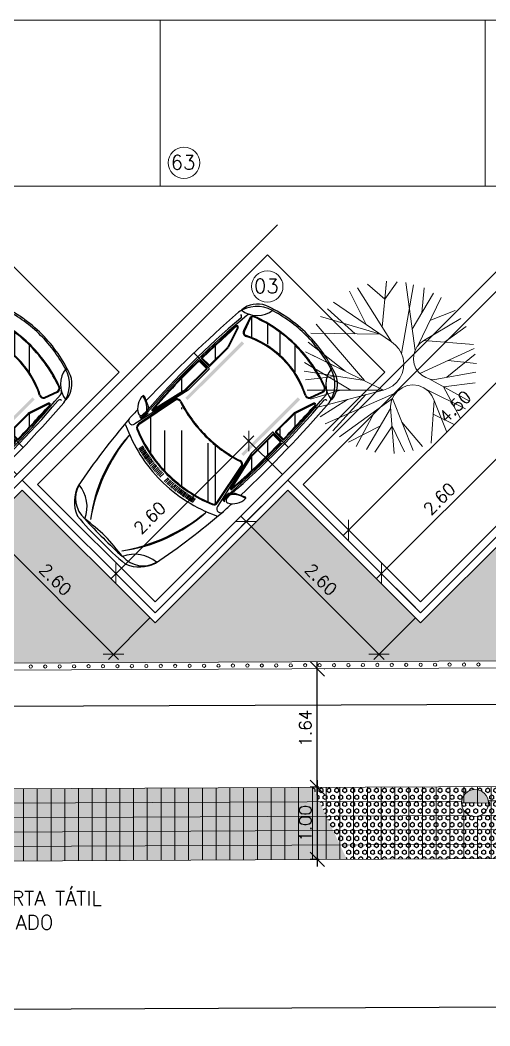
# Model space of a CAD drawing. Header units: millimetres. Extents: x 521 to 1055, y 261 to 520.
# Drawn here: x 557.23 to 563.73, y 447.96 to 461.89 of the extents above; entities that cross this region are included whole.
import ezdxf

# ---------------------------------------------------------------- set-up
doc = ezdxf.new("R2010")
doc.units = ezdxf.units.MM
doc.linetypes.add('CONTINU', pattern=[0])
doc.layers.add('0.1', color=8, linetype='Continuous', lineweight=13)
doc.layers.add('layout', color=1, linetype='Continuous')
doc.styles.add('60x100', font='romans.shx', dxfattribs={"height": 0.2})
doc.styles.add('ROMANS', font='romans')
doc.styles.get("Standard").update_dxf_attribs({"font": 'romans.shx'})
doc.dimstyles.new('Fares Eng - 50', dxfattribs={"dimscale": 2, "dimtxt": 0.085, "dimasz": 0.1, "dimexe": 0.05, "dimexo": 0.05, "dimgap": 0.04, "dimtad": 1, "dimzin": 4, "dimdsep": 46, "dimtxsty": 'ROMANS', "dimblk1": 'OBLIQUE', "dimblk2": 'OBLIQUE', "dimsah": 1, "dimcen": 0.05, "dimdle": 0.05, "dimclrd": 8, "dimclre": 8, "dimclrt": 8, "dimaunit": 1, "dimadec": 0, "dimazin": 0, "dimtfac": 1, "dimtix": 1, "dimtmove": 2, "dimatfit": 0, "dimldrblk": 'OPEN90', "dimfxl": 1, "dimtolj": 1, "dimtzin": 0, "dimarcsym": 0})
pattern_1 = [(90, (143.7004, 358.23872), (-0.1905, 1e-17), [])]
pattern_2 = [(90, (143.7004, 358.23872), (-0.0549926, 3e-18), [0.03175, -0.0635]), (210, (143.7004, 358.23872), (0.0274963, -0.0476249886), [0.03175, -0.0635]), (150, (143.7004, 358.27047), (-0.0274963, -0.0476249886), [0.03175, -0.0635])]

# ---------------------------------------------------------------- blocks, each defined once
blk = doc.blocks.new('_OBLIQUE')
at = {"color": 0, "linetype": 'ByBlock'}
blk.add_line((-0.5, -0.5), (0.5, 0.5), dxfattribs=at)
blk = doc.blocks.new('*D2980')
at = {"layer": '0.1', "color": 8, "linetype": 'CONTINU', "lineweight": -2, "transparency": 16777216}
for p, q in [((565.031, 458.082), (561.708, 454.758)), ((565.886, 457.085), (564.89, 458.082)), ((562.704, 453.903), (561.708, 454.9))]:
    blk.add_line(p, q, dxfattribs=at)
at = {"layer": 'DEFPOINTS', "color": 0, "linetype": 'CONTINU', "lineweight": -2, "transparency": 16777216}
for p in [(565.957, 457.015), (561.778, 454.829), (562.775, 453.833)]:
    blk.add_point(p, dxfattribs=at)
at = {"layer": '0.1', "color": 8, "linetype": 'CONTINU', "lineweight": -2, "transparency": 16777216, "xscale": 0.2, "yscale": 0.2, "zscale": 0.2}
for p, rotation in [((564.96, 458.011), 45), ((561.778, 454.829), 225)]:
    blk.add_blockref('_OBLIQUE', p, dxfattribs=dict(at, rotation=rotation))
at = {"layer": '0.1', "color": 8, "linetype": 'CONTINU', "transparency": 16777216, "insert": (563.253, 456.537), "char_height": 0.17, "attachment_point": 5, "rotation": 45, "style": 'ROMANS'}
blk.add_mtext('\\A1;4.50', dxfattribs=at)
blk = doc.blocks.new('_Open90')
at = {"color": 0, "linetype": 'ByBlock', "lineweight": -2}
for p, q in [((0, 0), (-1, 0)), ((-0.5, 0.5), (0, 0)), ((0, 0), (-0.5, -0.5))]:
    blk.add_line(p, q, dxfattribs=at)
blk = doc.blocks.new('*D2990')
at = {"layer": '0.1', "color": 8, "linetype": 'CONTINU', "lineweight": -2, "transparency": 16777216}
for p, q in [((562.162, 454.154), (564.142, 456.133)), ((564.543, 455.592), (564.001, 456.133)), ((562.704, 453.753), (562.162, 454.295))]:
    blk.add_line(p, q, dxfattribs=at)
at = {"layer": 'DEFPOINTS', "color": 0, "linetype": 'CONTINU', "lineweight": -2, "transparency": 16777216}
for p in [(564.072, 456.063), (564.613, 455.521), (562.775, 453.683)]:
    blk.add_point(p, dxfattribs=at)
at = {"layer": '0.1', "color": 8, "linetype": 'CONTINU', "lineweight": -2, "transparency": 16777216, "xscale": 0.2, "yscale": 0.2, "zscale": 0.2}
for p, rotation in [((564.072, 456.063), 44.99999999999735), ((562.233, 454.224), 224.9999999999974)]:
    blk.add_blockref('_OBLIQUE', p, dxfattribs=dict(at, rotation=rotation))
at = {"layer": '0.1', "color": 8, "linetype": 'CONTINU', "transparency": 16777216, "insert": (563.036, 455.26), "char_height": 0.17, "attachment_point": 5, "rotation": 45, "style": 'ROMANS'}
blk.add_mtext('\\A1;2.60', dxfattribs=at)
blk = doc.blocks.new('*D2673')
at = {"layer": '0.1', "color": 8, "linetype": 'CONTINU', "lineweight": -2, "transparency": 16777216}
for p, q in [((560.866, 455.45), (560.29, 454.875)), ((560.29, 455.016), (562.27, 453.036)), ((562.704, 453.612), (562.128, 453.036))]:
    blk.add_line(p, q, dxfattribs=at)
at = {"layer": 'DEFPOINTS', "color": 0, "linetype": 'CONTINU', "lineweight": -2, "transparency": 16777216}
for p in [(560.936, 455.521), (562.775, 453.683), (562.199, 453.107)]:
    blk.add_point(p, dxfattribs=at)
at = {"layer": '0.1', "color": 8, "linetype": 'CONTINU', "lineweight": -2, "transparency": 16777216, "xscale": 0.2, "yscale": 0.2, "zscale": 0.2}
for p, rotation in [((560.36, 454.945), 134.9999999999982), ((562.199, 453.107), 314.9999999999982)]:
    blk.add_blockref('_OBLIQUE', p, dxfattribs=dict(at, rotation=rotation))
at = {"layer": '0.1', "color": 8, "linetype": 'CONTINU', "transparency": 16777216, "insert": (561.396, 454.143), "char_height": 0.17, "attachment_point": 5, "rotation": 315, "style": 'ROMANS'}
blk.add_mtext('\\A1;2.60', dxfattribs=at)
blk = doc.blocks.new('*D2674')
at = {"layer": '0.1', "color": 8, "linetype": 'CONTINU', "lineweight": -2, "transparency": 16777216}
for p, q in [((558.485, 454.154), (560.465, 456.133)), ((560.866, 455.592), (560.324, 456.133)), ((559.027, 453.753), (558.485, 454.295))]:
    blk.add_line(p, q, dxfattribs=at)
at = {"layer": 'DEFPOINTS', "color": 0, "linetype": 'CONTINU', "lineweight": -2, "transparency": 16777216}
for p in [(560.395, 456.063), (560.936, 455.521), (559.098, 453.683)]:
    blk.add_point(p, dxfattribs=at)
at = {"layer": '0.1', "color": 8, "linetype": 'CONTINU', "lineweight": -2, "transparency": 16777216, "xscale": 0.2, "yscale": 0.2, "zscale": 0.2}
for p, rotation in [((560.395, 456.063), 44.99999999999735), ((558.556, 454.224), 224.9999999999974)]:
    blk.add_blockref('_OBLIQUE', p, dxfattribs=dict(at, rotation=rotation))
at = {"layer": '0.1', "color": 8, "linetype": 'CONTINU', "transparency": 16777216, "insert": (559.024, 454.997), "char_height": 0.17, "attachment_point": 5, "rotation": 45, "style": 'ROMANS'}
blk.add_mtext('\\A1;2.60', dxfattribs=at)
blk = doc.blocks.new('*D2675')
at = {"layer": '0.1', "color": 8, "linetype": 'CONTINU', "lineweight": -2, "transparency": 16777216}
for p, q in [((557.189, 455.45), (556.613, 454.875)), ((556.613, 455.016), (558.593, 453.036)), ((559.027, 453.612), (558.451, 453.036))]:
    blk.add_line(p, q, dxfattribs=at)
at = {"layer": 'DEFPOINTS', "color": 0, "linetype": 'CONTINU', "lineweight": -2, "transparency": 16777216}
for p in [(557.259, 455.521), (559.098, 453.683), (558.522, 453.107)]:
    blk.add_point(p, dxfattribs=at)
at = {"layer": '0.1', "color": 8, "linetype": 'CONTINU', "lineweight": -2, "transparency": 16777216, "xscale": 0.2, "yscale": 0.2, "zscale": 0.2}
for p, rotation in [((556.684, 454.945), 134.9999999999982), ((558.522, 453.107), 314.9999999999982)]:
    blk.add_blockref('_OBLIQUE', p, dxfattribs=dict(at, rotation=rotation))
at = {"layer": '0.1', "color": 8, "linetype": 'CONTINU', "transparency": 16777216, "insert": (557.719, 454.143), "char_height": 0.17, "attachment_point": 5, "rotation": 315, "style": 'ROMANS'}
blk.add_mtext('\\A1;2.60', dxfattribs=at)
blk = doc.blocks.new('*D2676')
at = {"layer": '0.1', "color": 8, "linetype": 'CONTINU', "lineweight": -2, "transparency": 16777216}
for p, q in [((554.808, 454.154), (556.788, 456.133)), ((557.189, 455.592), (556.647, 456.133)), ((555.35, 453.753), (554.808, 454.295))]:
    blk.add_line(p, q, dxfattribs=at)
at = {"layer": 'DEFPOINTS', "color": 0, "linetype": 'CONTINU', "lineweight": -2, "transparency": 16777216}
for p in [(556.718, 456.063), (557.259, 455.521), (555.421, 453.683)]:
    blk.add_point(p, dxfattribs=at)
at = {"layer": '0.1', "color": 8, "linetype": 'CONTINU', "lineweight": -2, "transparency": 16777216, "xscale": 0.2, "yscale": 0.2, "zscale": 0.2}
for p, rotation in [((556.718, 456.063), 44.99999999999735), ((554.879, 454.224), 224.9999999999974)]:
    blk.add_blockref('_OBLIQUE', p, dxfattribs=dict(at, rotation=rotation))
at = {"layer": '0.1', "color": 8, "linetype": 'CONTINU', "transparency": 16777216, "insert": (555.301, 454.997), "char_height": 0.17, "attachment_point": 5, "rotation": 45, "style": 'ROMANS'}
blk.add_mtext('\\A1;2.60', dxfattribs=at)
blk = doc.blocks.new('Car')
at = {"layer": 'layout', "color": 8}
for p, q in [((-37.2, -115.2), (-38.1, -108.9)), ((-35.8, -114.9), (-36.5, -108.6)), ((-33.8, -114.5), (-34.6, -108.2)), ((-31.8, -114.1), (-32.6, -107.8)), ((-30.4, -113.9), (-31, -107.6)), ((-28.4, -113.5), (-29, -107.4)), ((-26.4, -113.2), (-27.1, -107.2)), ((-25, -113), (-25.5, -107)), ((-23, -112.8), (-23.5, -106.4)), ((-21.2, -112.5), (-21.3, -106.1)), ((-19.2, -112.3), (-19.3, -105.9)), ((-17.2, -112.1), (-17.4, -105.7)), ((-15.7, -111.9), (-15.7, -105.5)), ((-13.7, -111.8), (-13.7, -105.3)), ((-11.7, -111.6), (-11.7, -105.2)), ((-9.7, -111.5), (-9.7, -105.1)), ((-7.7, -111.4), (-7.7, -105)), ((-5.7, -111.3), (-5.7, -104.9)), ((-3.7, -111.3), (-3.7, -104.8)), ((3.7, -111.3), (3.7, -104.8)), ((5.7, -111.3), (5.7, -104.9)), ((7.7, -111.4), (7.7, -105)), ((9.7, -111.5), (9.7, -105.1)), ((11.7, -111.6), (11.7, -105.2)), ((13.7, -111.8), (13.7, -105.3)), ((15.7, -111.9), (15.7, -105.5)), ((17.2, -112.1), (17.4, -105.7)), ((19.2, -112.3), (19.3, -105.9)), ((21.2, -112.5), (21.3, -106.1)), ((23, -112.8), (23.5, -106.4)), ((25, -113), (25.5, -107)), ((26.4, -113.2), (27.1, -107.2)), ((28.4, -113.5), (29, -107.4)), ((30.4, -113.9), (31, -107.6)), ((31.8, -114.1), (32.6, -107.8)), ((33.8, -114.5), (34.6, -108.2)), ((35.8, -114.9), (36.5, -108.6)), ((37.2, -115.2), (38.1, -108.9)), ((-44.4, -116.8), (-45.5, -110.7)), ((-42.5, -116.4), (-43.6, -110.2)), ((-41.1, -116), (-42, -109.8)), ((-39.1, -115.6), (-40.1, -109.4)), ((25.2, -163.1), (-22.1, -115.7)), ((39.6, -148.7), (5.2, -114.3)), ((63.1, -148), (32.6, -117.5)), ((39.1, -115.6), (40.1, -109.4)), ((41.1, -116), (42, -109.8)), ((42.5, -116.4), (43.6, -110.2)), ((44.4, -116.8), (45.5, -110.7)), ((-53.8, -202.9), (-70.4, -128.8)), ((-67.3, -131.9), (-57, -183.8)), ((-66.3, -131.7), (-56.1, -183.6)), ((-15.9, -179.3), (-66, -129.1)), ((-8.4, -174.6), (-58.2, -124.8)), ((53.8, -202.9), (70.4, -128.8)), ((56.1, -183.6), (66.3, -131.7)), ((57, -183.8), (67.3, -131.9)), ((-71.4, -149.7), (-71.5, -143.3)), ((-70.4, -149.4), (-70.5, -140)), ((-69.4, -149.1), (-69.5, -139.9)), ((-68.4, -148.9), (-68.7, -139.9)), ((68.4, -148.9), (68.7, -139.9)), ((69.4, -149.1), (69.5, -139.9)), ((70.4, -149.4), (70.5, -140)), ((71.4, -149.7), (71.5, -143.3)), ((-86.3, -160.6), (-73.2, -154.7)), ((-72.4, -154), (-71.3, -150.4)), ((-56.9, -198.5), (-67, -155.8)), ((-55.9, -198.3), (-66, -155.6)), ((55.9, -198.3), (66, -155.6)), ((56.9, -198.5), (67, -155.8)), ((72.4, -154), (71.3, -150.4)), ((86.3, -160.6), (73.2, -154.7)), ((44.8, -182.6), (43.4, -181.3)), ((-56.8, -200.2), (-68.8, -188.2)), ((-56.8, -237.2), (-56.8, -199.5)), ((-55.8, -237.2), (-55.8, -199.5)), ((-53.8, -238.7), (-53.8, -203.1)), ((53.8, -238.7), (53.8, -203.1)), ((55.8, -237.2), (55.8, -199.5)), ((56.8, -237.2), (56.8, -199.5)), ((69.3, -207.1), (57.6, -195.4)), ((-56.8, -227.8), (-69.3, -215.2)), ((-80.7, -239.7), (-54.8, -239.7)), ((-68.3, -237.2), (-69.2, -236.3)), ((-69.1, -237.2), (-56.8, -237.2)), ((-69.1, -238.2), (-56.8, -238.2)), ((-56.8, -241.4), (-69, -241.4)), ((-56.8, -242.4), (-69, -242.4)), ((-56.8, -272.4), (-56.8, -242.4)), ((-55.8, -272.4), (-55.8, -242.4)), ((80.7, -239.7), (54.8, -239.7)), ((55.8, -272.4), (55.8, -242.4)), ((69.1, -237.2), (56.8, -237.2)), ((69.1, -238.2), (56.8, -238.2)), ((56.8, -241.4), (69, -241.4)), ((56.8, -242.4), (69, -242.4)), ((56.8, -272.4), (56.8, -242.4)), ((-56.8, -248.7), (-62.9, -242.6)), ((68.3, -263.5), (56.8, -251.9)), ((-57, -273.8), (-68.3, -262.5)), ((-65.1, -298.3), (-57, -273.6)), ((-64.2, -298.6), (-56, -273.9)), ((64.2, -298.6), (56, -273.9)), ((65.1, -298.3), (57, -273.6)), ((-57.2, -300.9), (-62.7, -316.3)), ((-56.3, -301.3), (-61.8, -316.6)), ((61.9, -318.8), (44.9, -301.8)), ((61.8, -316.6), (56.3, -301.3)), ((62.7, -316.3), (57.2, -300.9)), ((1.6, -332.4), (-21.8, -309)), ((25.1, -330.6), (5.5, -311)), ((42.5, -327), (25.2, -309.8))]:
    blk.add_line(p, q, dxfattribs=at)
for centre, radius, start, end in [((-7.8, -326.7), 326.8, 88.6351, 95.7726), ((7.8, -326.7), 326.8, 84.2274, 91.3649), ((-34.3, -38.3), 32.9, 86.5625, 164.4958), ((-69, 10.4), 40, 274.3393, 336.719), ((-25.6, -41.2), 42.5, 111.779, 161.6544), ((122.7, -124.6), 188.5, 142.4297, 176.6237), ((155.6, -136.8), 222.3, 145.0929, 173.9605), ((-40.2, -4.5), 3, 97.674, 111.779), ((-10, -339.3), 334.6, 88.282, 93.8135), ((10.1, 328.4), 336.5, 262.7695, 268.2851), ((10, -339.3), 334.6, 86.1865, 91.718), ((-10.1, 328.4), 336.5, 271.7149, 277.2305), ((-155.6, -136.8), 222.3, 6.0395, 34.9071), ((-122.7, -124.6), 188.5, 3.3763, 37.5703), ((69, 10.4), 40, 203.281, 265.6607), ((34.3, -38.3), 32.9, 15.5042, 93.4375), ((40.2, -4.5), 3, 68.221, 82.326), ((25.6, -41.2), 42.5, 18.3456, 68.221), ((866.8, -205.6), 949.5, 169.2081, 175.3433), ((-866.8, -205.6), 949.5, 4.6567, 10.7919), ((0.5, -286.5), 183.7, 90, 115.0781), ((-0.5, -286.5), 183.7, 64.9219, 90), ((-77.8, -119.2), 1, 174.7727, 295.0781), ((-64.4, -113.6), 1, 172.7258, 290.5969), ((0, -280.4), 167.2, 90.0065, 112.6232), ((0, -280.4), 166.2, 90.0085, 112.6252), ((0, -280.4), 167.2, 67.3768, 89.9935), ((0, -280.4), 166.2, 67.3768, 89.9935), ((64.4, -113.6), 1, 249.4031, 7.2742), ((77.8, -119.2), 1, 244.9219, 5.2273), ((1565.6, -198.2), 1646.7, 177.6205, 178.0972), ((-75, -129.5), 4.65, 8.7491, 183.5185), ((-62.4, -130.8), 5, 111.9536, 193.3017), ((-62.4, -130.8), 4, 111.9536, 193.5543), ((62.4, -130.8), 4.01, 346.5287, 68.1294), ((62.4, -130.8), 5, 346.6983, 68.0464), ((75, -129.5), 4.65, 356.4815, 171.2509), ((-1565.6, -198.2), 1646.7, 1.9028, 2.3795), ((-67, -159.1), 20.4, 115.2032, 181.9349), ((-74.5, -143.4), 3, 0.889, 115.2032), ((-72.5, -140.1), 1, 0.889, 98.0676), ((-71.5, -140), 1, 0.889, 95.2234), ((-70.5, -139.9), 1, 0.889, 92.3899), ((-69.7, -139.9), 1, 2.0031, 90.1843), ((69.7, -139.9), 1, 89.8157, 177.9969), ((70.5, -139.9), 1, 87.6101, 179.111), ((71.5, -140), 1, 84.7766, 179.111), ((72.5, -140.1), 1, 81.9324, 179.111), ((74.5, -143.4), 3, 64.7968, 179.111), ((67, -159.1), 20.4, 358.0651, 64.7968), ((-94.9, -128.7), 32, 283.4706, 317.3927), ((940.7, -224.1), 1014.7, 175.8385, 184.8151), ((936.4, -221.1), 1008.4, 175.9397, 185.4333), ((-72.4, -149.7), 1, 287.9404, 0.889), ((-71.4, -149.4), 1, 285.265, 0.889), ((770.4, -218.9), 840.8, 175.6929, 181.2505), ((-70.4, -149.1), 1, 282.6212, 0.889), ((770.4, -218.9), 839.8, 175.6943, 181.2501), ((-69.4, -148.9), 1, 280.1196, 2.0031), ((-67, -155.8), 1, 13.3017, 174.5453), ((67, -155.8), 1, 5.4547, 166.6983), ((-770.4, -218.9), 839.8, 358.7499, 4.3057), ((-936.4, -221.1), 1008.4, 354.5667, 4.0603), ((-770.4, -218.9), 840.8, 358.7495, 4.3071), ((69.4, -148.9), 1, 177.9969, 259.8804), ((70.4, -149.1), 1, 179.111, 257.3788), ((71.4, -149.4), 1, 179.111, 254.735), ((-940.7, -224.1), 1014.7, 355.1849, 4.1615), ((94.9, -128.7), 32, 222.6073, 256.5294), ((72.4, -149.7), 1, 179.111, 252.0596), ((73.4, -153.7), 1, 196.4299, 257.7669), ((-86.5, -159.6), 1, 193.8166, 282.2331), ((1565.6, -198.2), 1646.7, 178.6017, 183.9759), ((-1565.6, -198.2), 1646.7, 356.0241, 1.3983), ((86.5, -159.6), 1, 257.7669, 346.1834), ((0, -345), 166.5, 90, 107.8184), ((0, -345), 165.5, 90, 107.8184), ((0, -345), 166.5, 72.1816, 90), ((0, -345), 165.5, 72.1816, 90), ((-52.2, -182.7), 5, 193.3017, 287.8184), ((-52.2, -182.7), 4, 193.5543, 287.8184), ((52.2, -182.7), 5, 252.1816, 346.6983), ((52.2, -182.7), 4, 252.1816, 346.4457), ((-60.8, -199.5), 4, 360, 13.3017), ((-60.8, -199.5), 5, 0, 13.3017), ((-54.8, -203.1), 1, 0, 13.3017), ((54.8, -203.1), 1, 166.6983, 180), ((60.8, -199.5), 5, 166.6983, 180), ((60.8, -199.5), 4, 166.6983, 180), ((-69.1, -237.2), 1, 181.5835, 270), ((-69, -242.4), 1, 90, 181.1066), ((9004.6, 48.7), 9079.4, 181.83701, 182.18864), ((9004.6, 48.7), 9078.4, 181.83709, 182.18858), ((-56.8, -237.2), 1, 270, 0), ((-56.8, -242.4), 1, 0, 90), ((-54.8, -238.7), 1, 270, 0), ((54.8, -238.7), 1, 180, 270), ((56.8, -237.2), 1, 180, 270), ((56.8, -242.4), 1, 90, 180), ((-9004.6, 48.7), 9078.4, 357.81142, 358.16291), ((-9004.6, 48.7), 9079.4, 357.81136, 358.16299), ((69, -242.4), 1, 358.8934, 90), ((69.1, -237.2), 1, 270, 358.4165), ((-60.8, -272.4), 4, 341.6525, 360), ((-60.8, -272.4), 5, 341.6525, 360), ((60.8, -272.4), 5, 180, 198.3475), ((60.8, -272.4), 4, 180, 198.3475), ((-66.1, -298), 2, 183.0738, 341.6525), ((-66.1, -298), 1, 183.4405, 341.6525), ((-52.5, -302.6), 5, 63.1357, 160.3462), ((-52.5, -302.6), 4, 63.1357, 160.3462), ((0, -198.9), 112.2, 243.1357, 270), ((0, -198.9), 111.2, 243.1357, 270), ((0, -198.9), 111.2, 270, 296.8643), ((0, -198.9), 112.2, 270, 296.8643), ((52.5, -302.6), 5, 19.6538, 116.8643), ((52.5, -302.6), 4, 19.6538, 116.8643), ((66.1, -298), 2, 198.3475, 356.9262), ((66.1, -298), 1, 198.3475, 356.5595), ((-39.1, -305.6), 38.6, 190.1502, 253.6248), ((-73.3, -309.4), 3, 270, 5.5819), ((39.1, -305.6), 38.6, 286.3752, 349.8498), ((73.3, -309.4), 3, 174.4181, 270), ((-79.7, -346.5), 30, 5.2584, 84.7128), ((-46.8, -314.4), 30, 185.5819, 244.441), ((-62.6, -316.1), 5, 185.4333, 247.7979), ((-58, -317.9), 5, 160.3462, 249.5059), ((-58, -317.9), 4, 160.3462, 249.5059), ((0, -162.8), 170.6, 249.5059, 270), ((0, -162.8), 169.6, 249.5059, 270), ((0, -162.8), 169.6, 270, 290.4941), ((0, -162.8), 170.6, 270, 290.4941), ((79.7, -346.5), 30, 95.2872, 174.7416), ((58, -317.9), 4, 290.4941, 19.6538), ((58, -317.9), 5, 290.4941, 19.6538), ((46.8, -314.4), 30, 295.559, 354.4181), ((62.6, -316.1), 5, 292.2021, 354.5667), ((0, -181.6), 170.6, 249.5059, 270), ((0, -181.6), 168.6, 252.2391, 270), ((0, -181.6), 170.6, 270, 290.4941), ((0, -181.6), 168.6, 270, 287.7609)]:
    blk.add_arc(centre, radius, start, end, dxfattribs=at)
for points in [[(-49.6, -290.4), (-45.8, -290.4), (-49.6, -194), (-45.8, -194)], [(49.6, -290.4), (45.8, -290.4), (49.6, -194), (45.8, -194)]]:
    blk.add_solid(points, dxfattribs=at)
blk = doc.blocks.new('*D3048')
at = {"layer": '0.1', "color": 8, "linetype": 'CONTINU', "lineweight": -2, "transparency": 16777216}
for p, q in [((561.345, 451.363), (561.345, 450.163)), ((561.367, 451.263), (561.245, 451.263)), ((561.367, 450.263), (561.245, 450.263))]:
    blk.add_line(p, q, dxfattribs=at)
at = {"layer": 'DEFPOINTS', "color": 0, "linetype": 'CONTINU', "lineweight": -2, "transparency": 16777216}
for p in [(561.467, 451.263), (561.345, 450.263), (561.467, 450.263)]:
    blk.add_point(p, dxfattribs=at)
at = {"layer": '0.1', "color": 8, "linetype": 'CONTINU', "lineweight": -2, "transparency": 16777216, "xscale": 0.2, "yscale": 0.2, "zscale": 0.2}
for p, rotation in [((561.345, 451.263), 90), ((561.345, 450.263), 270)]:
    blk.add_blockref('_OBLIQUE', p, dxfattribs=dict(at, rotation=rotation))
at = {"layer": '0.1', "color": 8, "linetype": 'CONTINU', "transparency": 16777216, "insert": (561.18, 450.763), "char_height": 0.17, "attachment_point": 5, "rotation": 90, "style": 'ROMANS'}
blk.add_mtext('\\A1;1.00', dxfattribs=at)
blk = doc.blocks.new('*D3080')
at = {"layer": '0.1', "color": 8, "linetype": 'CONTINU', "lineweight": -2, "transparency": 16777216}
for p, q in [((625.027, 453.058), (625.029, 452.567)), ((625.129, 452.667), (531.504, 452.274)), ((531.603, 452.667), (531.605, 452.175))]:
    blk.add_line(p, q, dxfattribs=at)
at = {"layer": 'DEFPOINTS', "color": 0, "linetype": 'CONTINU', "lineweight": -2, "transparency": 16777216}
for p in [(625.027, 453.158), (531.602, 452.767), (531.604, 452.275)]:
    blk.add_point(p, dxfattribs=at)
at = {"layer": '0.1', "color": 8, "linetype": 'CONTINU', "lineweight": -2, "transparency": 16777216, "xscale": 0.2, "yscale": 0.2, "zscale": 0.2}
for p, rotation in [((625.029, 452.667), 0.2402193175315493), ((531.604, 452.275), 180.2402193175315)]:
    blk.add_blockref('_OBLIQUE', p, dxfattribs=dict(at, rotation=rotation))
at = {"layer": '0.1', "color": 8, "linetype": 'CONTINU', "lineweight": -2, "transparency": 16777216, "insert": (570.977, 452.689), "char_height": 0.17, "attachment_point": 5, "rotation": 0.2402, "style": 'ROMANS'}
blk.add_mtext('\\A1;93.43', dxfattribs=at)
blk = doc.blocks.new('*D3088')
at = {"layer": '0.1', "color": 8, "linetype": 'CONTINU', "lineweight": -2, "transparency": 16777216}
for p, q in [((570.494, 450.208), (570.505, 448.149)), ((531.608, 450.016), (531.618, 447.957)), ((570.604, 448.249), (531.518, 448.056))]:
    blk.add_line(p, q, dxfattribs=at)
at = {"layer": 'DEFPOINTS', "color": 0, "linetype": 'CONTINU', "lineweight": -2, "transparency": 16777216}
for p in [(570.494, 450.308), (531.607, 450.116), (531.618, 448.057)]:
    blk.add_point(p, dxfattribs=at)
at = {"layer": '0.1', "color": 8, "linetype": 'CONTINU', "lineweight": -2, "transparency": 16777216, "xscale": 0.2, "yscale": 0.2, "zscale": 0.2}
for p, rotation in [((570.504, 448.249), 0.2826791155295005), ((531.618, 448.057), 180.2826791155295)]:
    blk.add_blockref('_OBLIQUE', p, dxfattribs=dict(at, rotation=rotation))
at = {"layer": '0.1', "color": 8, "linetype": 'CONTINU', "lineweight": -2, "transparency": 16777216, "insert": (551.06, 448.318), "char_height": 0.17, "attachment_point": 5, "rotation": 0.2827, "style": 'ROMANS'}
blk.add_mtext('\\A1;38.89', dxfattribs=at)
blk = doc.blocks.new('*D3153')
at = {"layer": '0.1', "color": 8, "linetype": 'CONTINU', "lineweight": -2, "transparency": 16777216}
for p, q in [((561.345, 451.163), (561.345, 453.004)), ((561.438, 452.904), (561.445, 452.904)), ((561.246, 451.263), (561.245, 451.263))]:
    blk.add_line(p, q, dxfattribs=at)
at = {"layer": 'DEFPOINTS', "color": 0, "linetype": 'CONTINU', "lineweight": -2, "transparency": 16777216}
for p in [(561.338, 452.904), (561.345, 452.904), (561.346, 451.263)]:
    blk.add_point(p, dxfattribs=at)
at = {"layer": '0.1', "color": 8, "linetype": 'CONTINU', "lineweight": -2, "transparency": 16777216, "xscale": 0.2, "yscale": 0.2, "zscale": 0.2}
for p, rotation in [((561.345, 452.904), 90), ((561.345, 451.263), 270)]:
    blk.add_blockref('_OBLIQUE', p, dxfattribs=dict(at, rotation=rotation))
at = {"layer": '0.1', "color": 8, "linetype": 'CONTINU', "lineweight": -2, "transparency": 16777216, "insert": (561.18, 452.083), "char_height": 0.17, "attachment_point": 5, "rotation": 90, "style": 'ROMANS'}
blk.add_mtext('\\A1;1.64', dxfattribs=at)
blk = doc.blocks.new('ARV1')
for p, q in [((-0.1407, 1.4161), (0.0989, 1.7605)), ((0.1949, 0.3431), (0.4235, 1.7048)), ((0.4634, 0.4005), (0.2709, 1.7498)), ((0.5923, 1.1492), (0.6377, 1.6415)), ((-0.5054, 0.9113), (-0.8423, 1.5681)), ((0.4031, 0.8237), (0.8191, 1.5396)), ((0.5168, 0.4952), (0.9711, 1.4544)), ((-0.7238, 0.7245), (-1.2729, 1.2194)), ((0.755, 0.9984), (1.2545, 1.1977)), ((1.0437, 0.573), (1.4738, 0.8844)), ((0.5591, -0.0523), (1.6313, 0.447)), ((1.095, -0.1252), (1.6493, 0.337)), ((1.1112, 0.2048), (1.6793, 0.1529)), ((-0.8061, -0.388), (-1.7211, 0.152)), ((-1.0745, -0.1172), (-1.7031, -0.1904)), ((0.7476, -0.1574), (1.5471, -0.5954)), ((0.8557, -0.1699), (1.6686, -0.0184)), ((-1.0074, -0.3893), (-1.5974, -0.572)), ((0.6958, -0.3704), (1.4637, -0.7442)), ((-0.8667, -0.5727), (-1.4069, -0.9182)), ((0.0893, -0.4358), (-1.3067, -1.0613)), ((-0.506, -0.477), (-1.1567, -1.1971)), ((-0.0159, -0.7468), (-0.4854, -1.5654)), ((-0.3293, -0.8064), (-0.6899, -1.5051)), ((-0.0071, -0.8135), (0.0586, -1.6373)), ((0.83, -0.8592), (1.2412, -1.0601)), ((-0.2148, -1.0934), (-0.845, -1.418)), ((0.2097, -1.0193), (0.6221, -1.4999))]:
    blk.add_line(p, q)
for points in [[(-1.1556, 1.349), (-0.0013, 0.5719), (-0.6793, 1.6344)], [(-0.1872, 0.8633), (-0.1108, 1.7737), (-0.1407, 1.4161), (-0.4881, 1.7122)], [(-1.4123, 1.0654), (-0.2215, 0.7202), (-1.5994, 0.732)], [(1.365, 1.0398), (0.638, 0.6035), (1.6177, 0.5303)], [(-1.7315, -0.0163), (-0.5369, -0.1994), (-1.4972, 0.9138)], [(0.8557, -0.1699), (0.7651, -0.1613), (0.679, -0.1335), (0.6007, -0.0877), (0.5344, -0.0259), (0.483, 0.0489), (0.4489, 0.1331), (0.434, 0.2225), (0.439, 0.3131), (0.4634, 0.4005), (0.5062, 0.4804), (0.5654, 0.5493), (0.638, 0.6035)], [(-1.67, -0.3938), (-0.1549, -0.3836), (-1.7076, 0.3652), (-0.9208, -0.0143), (-1.6507, 0.558)], [(-0.1549, -0.3836), (-0.0593, -0.3487), (0.0278, -0.2962), (0.1033, -0.2277), (0.1642, -0.1462), (0.2083, -0.0545), (0.2342, 0.044), (0.2404, 0.1456), (0.2272, 0.2464), (0.1949, 0.3431), (0.1448, 0.4315), (0.0786, 0.5088), (-0.0013, 0.5719)], [(-0.1549, -0.3836), (-0.1549, -0.3836), (-1.526, -0.748)], [(0.849, -0.5865), (0.8014, -0.4854), (0.7301, -0.3991), (0.6394, -0.3338), (0.5353, -0.2931), (0.4242, -0.2796), (0.3134, -0.2945), (0.2099, -0.3365), (0.12, -0.4031), (0.0498, -0.4901), (0.0033, -0.5918), (-0.016, -0.702), (-0.0071, -0.8135)], [(1.36, -0.9289), (1.0306, -0.3125), (1.6553, -0.2288)], [(-1.0233, -1.3179), (0.0189, -0.5497), (0.436, -1.5757)], [(1.1033, -1.2124), (0.849, -0.5865), (0.79, -1.4316)], [(-0.3231, -1.6133), (0.0157, -1.1009), (0.262, -1.6039)]]:
    blk.add_lwpolyline(points)

msp = doc.modelspace()

# ---------------------------------------------------------------- hatches: boundary and pattern name
at = {"layer": '0.1', "linetype": 'CONTINU', "lineweight": -2}
h = msp.add_hatch(dxfattribs=at)
h.set_pattern_fill('AR-SAND,_O', color=8, scale=0.005, double=1)
h.set_pattern_definition([(37.5, (143.7004, 358.23872), (-0.00800016, 0.24470662), [0, -0.19304, 0, -0.2159, 0, -0.206375]), (7.5, (143.7004, 358.23872), (0.22476164, 0.35841255), [0, -0.10414, 0, -0.17399, 0, -0.066675]), (327.5, (143.5442, 358.23872), (0.39549619, 0.00071859), [0, -0.0635, 0, -0.2286, 0, -0.29845]), (317.5, (143.5442, 358.23872), (0.38177823, 0.11146466), [0, -0.03175, 0, -0.14986, 0, -0.17145])])
h.paths.add_polyline_path([(574.60991, 457.54521), (574.37129, 457.78383), (570.87832, 454.29085), (572.84, 453.05771), (572.9417, 453.05818)])
h.paths.add_polyline_path([(568.29017, 455.37966), (566.4517, 453.54119), (564.61322, 455.37966), (564.22595, 454.9924), (563.74512, 453.01559), (572.84, 453.05771), (570.87832, 454.29085), (570.12865, 453.54119)])
h.paths.add_polyline_path([(564.22595, 454.9924), (562.77474, 453.54119), (560.93626, 455.37966), (559.09779, 453.54119), (557.25931, 455.37966), (556.2628, 454.38315), (557.23556, 452.98544), (563.74512, 453.01559)])
h.paths.add_polyline_path([(556.2628, 454.38315), (555.42083, 453.54119), (553.58235, 455.37966), (551.86818, 453.66549), (551.66512, 452.95964), (557.23556, 452.98544)])
h.paths.add_polyline_path([(574.10719, 457.66671), (574.46748, 457.30643), (574.25535, 457.09429), (573.89506, 457.45458)], flags=25)
h.paths.add_polyline_path([(564.95331, 454.52441), (565.45502, 454.0227), (565.24289, 453.81057), (564.74118, 454.31228)], flags=24)
h.paths.add_polyline_path([(567.14543, 453.11784), (569.81686, 453.11784), (569.81686, 453.47499), (567.14543, 453.47499)], flags=24)
h.paths.add_polyline_path([(561.27636, 454.52441), (561.77806, 454.0227), (561.56593, 453.81057), (561.06422, 454.31228)], flags=24)
h.paths.add_polyline_path([(557.5994, 454.52441), (558.10111, 454.0227), (557.88898, 453.81057), (557.38727, 454.31228)], flags=24)
h.paths.add_polyline_path([(553.92244, 454.52441), (554.42415, 454.0227), (554.21202, 453.81057), (553.71031, 454.31228)], flags=24)
h = msp.add_hatch(dxfattribs=at)
h.set_pattern_fill('HEX,_O', color=8, scale=0.01, angle=90, double=1)
h.set_pattern_definition(pattern_2)
h.paths.add_polyline_path([(561.37415, 451.06268), (561.27905, 451.26222), (554.94523, 451.23097), (554.87075, 451.0306)])
h.paths.add_polyline_path([(561.46926, 450.86315), (561.37415, 451.06268), (554.87075, 451.0306), (554.79627, 450.83023)])
h.paths.add_polyline_path([(554.79627, 450.83023), (554.57282, 450.22912), (561.75458, 450.26455), (561.46926, 450.86315)])
h.paths.add_polyline_path([(551.24168, 450.81269), (551.40875, 450.21351), (554.57282, 450.22912), (554.79627, 450.83023)])
h.paths.add_polyline_path([(554.79627, 450.83023), (554.87075, 451.0306), (551.186, 451.01242), (551.24168, 450.81269)])
h.paths.add_polyline_path([(554.87075, 451.0306), (554.94523, 451.23097), (551.13031, 451.21214), (551.186, 451.01242)])
h.paths.add_polyline_path([(551.186, 451.01242), (551.13031, 451.21214), (549.33396, 451.20328), (549.09007, 451.00208)])
h.paths.add_polyline_path([(551.24168, 450.81269), (551.186, 451.01242), (549.09007, 451.00208), (548.91137, 450.85465), (548.67199, 450.81134), (548.58144, 450.82041), (548.49549, 450.84866), (548.41743, 450.89487), (548.35145, 450.95702), (548.33549, 450.98052), (548.33639, 450.79835)])
h.paths.add_polyline_path([(551.40875, 450.21351), (551.24168, 450.81269), (548.6085, 450.7997), (548.84623, 450.66783), (548.84614, 450.66782), (549.0919, 450.20208)])
h.paths.add_polyline_path([(548.52581, 450.99929), (548.37844, 450.9316), (548.41743, 450.89487), (548.49549, 450.84866), (548.58144, 450.82041), (548.67199, 450.81134), (548.91137, 450.85465), (549.09007, 451.00208)], flags=17)
h.paths.add_polyline_path([(548.52581, 450.99929), (549.09007, 451.00208), (549.27137, 451.15164), (548.92946, 451.18469)])
h.paths.add_polyline_path([(548.96598, 451.20147), (548.33441, 451.19835), (548.3354, 450.99835), (548.52581, 450.99929)])
h.paths.add_polyline_path([(548.8461, 450.6679), (548.6085, 450.7997), (548.33639, 450.79835), (548.33691, 450.6916), (548.35095, 450.68982), (548.45484, 450.64857), (548.54519, 450.5828), (548.61604, 450.49612), (548.66311, 450.39478), (548.74092, 450.20034), (549.0919, 450.20208)])
h.paths.add_polyline_path([(548.33935, 450.19836), (548.64847, 450.19989), (548.66311, 450.39478), (548.61604, 450.49612), (548.54519, 450.5828), (548.45484, 450.64857), (548.35095, 450.68982), (548.33691, 450.6916)])
at = {"layer": '0.1'}
h = msp.add_hatch(dxfattribs=at)
h.set_pattern_fill('LINE,_O', color=8, scale=0.06, angle=90, double=1)
h.set_pattern_definition(pattern_1)
h.paths.add_polyline_path([(563.71297, 451.07422), (570.00658, 451.10527), (570.23968, 451.30642), (563.22892, 451.27184), (549.33396, 451.20328), (549.09007, 451.00208), (563.3422, 451.07239, -0.86003932)], flags=16)
h.paths.add_polyline_path([(570.23968, 451.30642), (563.22892, 451.27184), (549.33396, 451.20328), (548.91137, 450.85465), (548.67199, 450.81134), (548.56889, 450.82167), (548.96589, 450.60146), (569.54038, 450.70297)])
h.paths.add_polyline_path([(563.71522, 451.04426), (563.52773, 451.04525), (563.34023, 451.04623, 1)], flags=16)
h.paths.add_polyline_path([(569.77348, 450.90412), (563.60336, 450.87368, -0.20805039), (563.45379, 450.87294), (548.6085, 450.7997), (548.96589, 450.60146), (569.54038, 450.70297)], flags=16)
h.paths.add_polyline_path([(569.54038, 450.70297), (548.96589, 450.60146), (549.32328, 450.40322), (569.30727, 450.50181)])
h.paths.add_polyline_path([(569.30727, 450.50181), (548.98664, 450.40156), (549.0919, 450.20208), (569.07417, 450.30066)])
h = msp.add_hatch(dxfattribs=at)
h.set_pattern_fill('LINE,_O', color=8, scale=0.06, angle=90, double=1)
h.set_pattern_definition(pattern_1)
h.paths.add_polyline_path([(563.3422, 451.07239, -0.86003932), (563.71297, 451.07422), (570.00658, 451.10527), (570.23968, 451.30642), (563.22892, 451.27184), (549.33396, 451.20328), (549.09007, 451.00208)])
h.paths.add_polyline_path([(569.54038, 450.70297), (569.77348, 450.90412), (563.60336, 450.87368, -0.20805039), (563.45379, 450.87294), (548.6085, 450.7997), (548.96589, 450.60146)])
at = {"layer": '0.1', "linetype": 'CONTINU', "lineweight": -2}
h = msp.add_hatch(dxfattribs=at)
h.set_pattern_fill('HEX,_O', color=8, scale=0.01, angle=90, double=1)
h.set_pattern_definition(pattern_2)
h.paths.add_polyline_path([(563.90977, 450.27518), (564.18837, 451.27657), (561.27905, 451.26222), (561.75458, 450.26455)])
h.paths.add_polyline_path([(563.34023, 451.04623), (563.52773, 451.04525), (563.71522, 451.04426, 1)], flags=16)
at = {"layer": '0.1'}
msp.add_hatch(color=8, dxfattribs=at).paths.add_polyline_path([(563.34023, 451.04623), (563.52773, 451.04525), (563.71522, 451.04426, 1)])

# ---------------------------------------------------------------- linework, layer by layer
at = {"layer": '0.1', "color": 8}
for p, q in [((557.25931, 455.52108), (560.79484, 459.05662)), ((560.93626, 455.52108), (564.4718, 459.05662)), ((555.42083, 453.68261), (557.25931, 455.52108)), ((559.09779, 453.68261), (557.25931, 455.52108)), ((559.09779, 453.68261), (560.93626, 455.52108)), ((562.77474, 453.68261), (560.93626, 455.52108)), ((562.77474, 453.68261), (564.61322, 455.52108)), ((555.42083, 453.54119), (557.25931, 455.37966)), ((559.09779, 453.54119), (557.25931, 455.37966)), ((559.09779, 453.54119), (560.93626, 455.37966)), ((562.77474, 453.54119), (560.93626, 455.37966)), ((562.77474, 453.54119), (564.61322, 455.37966)), ((531.63493, 452.86688), (572.9417, 453.05818)), ((531.60212, 452.76672), (573.01133, 452.9585)), ((548.33441, 451.19835), (570.60915, 451.30825)), ((548.32341, 450.99829), (563.3422, 451.07239)), ((563.52773, 451.04525), (563.34023, 451.04623)), ((563.52773, 451.04525), (563.71522, 451.04426)), ((563.71297, 451.07422), (570.37605, 451.10709)), ((563.60336, 450.87368), (570.14295, 450.90594)), ((548.33639, 450.79835), (563.45379, 450.87294)), ((548.33737, 450.59836), (569.90985, 450.70479)), ((548.33836, 450.39836), (569.67674, 450.50364)), ((531.60741, 450.11581), (570.49395, 450.30767))]:
    msp.add_line(p, q, dxfattribs=at)
for points in [[(559.1684, 461.8944), (559.1684, 459.5944), (554.6684, 459.5944), (554.6684, 461.8944)], [(563.6684, 461.8944), (563.6684, 459.5944), (559.1684, 459.5944), (559.1684, 461.8944)], [(568.1684, 461.8944), (568.1684, 459.5944), (563.6684, 459.5944), (563.6684, 461.8944)], [(558.60281, 457.01459), (556.97647, 458.64093), (553.79449, 455.45895), (555.42083, 453.83261)], [(562.27977, 457.01459), (560.65342, 458.64093), (557.47144, 455.45895), (559.09779, 453.83261)], [(565.95672, 457.01459), (564.33038, 458.64093), (561.1484, 455.45895), (562.77474, 453.83261)]]:
    msp.add_lwpolyline(points, close=True, dxfattribs=at)
for centre, radius in [((559.49852, 459.91703), 0.21725), ((560.65221, 458.20352), 0.21725), ((562.57652, 452.96017), 0.0225), ((562.77652, 452.9611), 0.0225), ((562.97652, 452.96203), 0.0225), ((563.17652, 452.96295), 0.0225), ((563.37652, 452.96388), 0.0225), ((563.57652, 452.9648), 0.0225), ((557.37652, 452.93609), 0.0225), ((557.57652, 452.93702), 0.0225), ((557.77652, 452.93794), 0.0225), ((557.97652, 452.93887), 0.0225), ((558.17652, 452.9398), 0.0225), ((558.37652, 452.94072), 0.0225), ((558.57652, 452.94165), 0.0225), ((558.77652, 452.94257), 0.0225), ((558.97652, 452.9435), 0.0225), ((559.17652, 452.94443), 0.0225), ((559.37652, 452.94535), 0.0225), ((559.57652, 452.94628), 0.0225), ((559.77652, 452.94721), 0.0225), ((559.97652, 452.94813), 0.0225), ((560.17652, 452.94906), 0.0225), ((560.37652, 452.94998), 0.0225), ((560.57652, 452.95091), 0.0225), ((560.77652, 452.95184), 0.0225), ((560.97652, 452.95276), 0.0225), ((561.17652, 452.95369), 0.0225), ((561.37652, 452.95462), 0.0225), ((561.57652, 452.95554), 0.0225), ((561.77652, 452.95647), 0.0225), ((561.97652, 452.95739), 0.0225), ((562.17652, 452.95832), 0.0225), ((562.37652, 452.95925), 0.0225), ((563.52773, 451.04525), 0.1875)]:
    msp.add_circle(centre, radius, dxfattribs=at)

# ---------------------------------------------------------------- block references
at = {"layer": '0.1', "color": 8, "linetype": 'Continuous', "xscale": 0.7, "yscale": 0.7, "zscale": 0.7, "rotation": 359.6992061989444}
msp.add_blockref('ARV1', (562.373, 457.03604), dxfattribs=at)
at = {"layer": '0.1', "color": 8, "linetype": 'CONTINU', "xscale": 0.0115, "yscale": 0.0115, "zscale": 0.0115, "rotation": 134.9999999999999}
for p in [(554.66524, 454.67803), (558.34219, 454.67803)]:
    msp.add_blockref('Car', p, dxfattribs=at)

# ---------------------------------------------------------------- texts
at = {"layer": '0.1', "color": 8}
for s, p in [('63', (559.31399, 459.82459)), ('03', (560.46768, 458.11108))]:
    msp.add_text(s, height=0.2, dxfattribs=at).set_placement(p)
at = {"layer": '0.1', "color": 8, "insert": (555.32515, 449.82537), "char_height": 0.2, "attachment_point": 1, "style": '60x100'}
msp.add_mtext('FAIXA DE ALERTA TÁTIL\\PPISO PONTILHADO \\P20x20cm', dxfattribs=at)

# ---------------------------------------------------------------- dimensions: what is measured, and where the dimension line sits
at = {"layer": '0.1', "color": 8, "linetype": 'CONTINU'}
for p1, p2, distance, picture, middle in [((565.95672, 457.01459), (562.77474, 453.83261), -1.40927, '*D2980', (563.25255, 456.53678)), ((562.77474, 453.68261), (564.61322, 455.52108), 0.76599, '*D2990', (563.03567, 455.26015)), ((557.25931, 455.52108), (559.09779, 453.68261), -0.81428, '*D2675', (557.71944, 454.14274)), ((560.93626, 455.52108), (562.77474, 453.68261), -0.81428, '*D2673', (561.3964, 454.14274))]:
    dim = msp.add_aligned_dim(p1=p1, p2=p2, distance=distance, dimstyle='Fares Eng - 50', dxfattribs=at)
    dim.commit()
    dim.dimension.update_dxf_attribs({"geometry": picture, "text_midpoint": middle})
for base, p1, p2, picture, middle in [((556.71767, 456.06272), (555.42083, 453.68261), (557.25931, 455.52108), '*D2676', (555.30057, 454.99691)), ((560.39463, 456.06272), (559.09779, 453.68261), (560.93626, 455.52108), '*D2674', (559.02425, 454.99691))]:
    dim = msp.add_linear_dim(base=base, p1=p1, p2=p2, angle=45, dimstyle='Fares Eng - 50', dxfattribs=at)
    dim.commit()
    dim.dimension.update_dxf_attribs({"geometry": picture, "text_midpoint": middle, "dimtype": 161})
at = {"layer": '0.1', "color": 8, "linetype": 'CONTINU', "lineweight": -2}
dim = msp.add_linear_dim(base=(531.60419, 452.27482), p1=(625.02667, 453.15842), p2=(531.60212, 452.76672), angle=180.240219, dimstyle='Fares Eng - 50', dxfattribs=at)
dim.commit()
dim.dimension.update_dxf_attribs({"geometry": '*D3080', "text_midpoint": (570.97694, 452.6893), "dimtype": 161})
dim = msp.add_linear_dim(base=(561.34538, 452.90444), p1=(561.34597, 451.26255), p2=(561.33837, 452.90444), angle=90, dimstyle='Fares Eng - 50', dxfattribs=at)
dim.commit()
dim.dimension.update_dxf_attribs({"geometry": '*D3153', "text_midpoint": (561.18038, 452.08349)})
at = {"layer": '0.1', "color": 8, "linetype": 'CONTINU'}
dim = msp.add_linear_dim(base=(561.34538, 450.26313), p1=(561.4669, 451.26314), p2=(561.4669, 450.26313), angle=90, dimstyle='Fares Eng - 50', dxfattribs=at)
dim.commit()
dim.dimension.update_dxf_attribs({"geometry": '*D3048', "text_midpoint": (561.18038, 450.76314)})
at = {"layer": '0.1', "color": 8, "linetype": 'CONTINU', "lineweight": -2}
dim = msp.add_aligned_dim(p1=(570.49395, 450.30767), p2=(531.60741, 450.11581), distance=2.05885, dimstyle='Fares Eng - 50', dxfattribs=at)
dim.commit()
dim.dimension.update_dxf_attribs({"geometry": '*D3088', "text_midpoint": (551.06002, 448.31791)})

doc.saveas('drawing.dxf')
